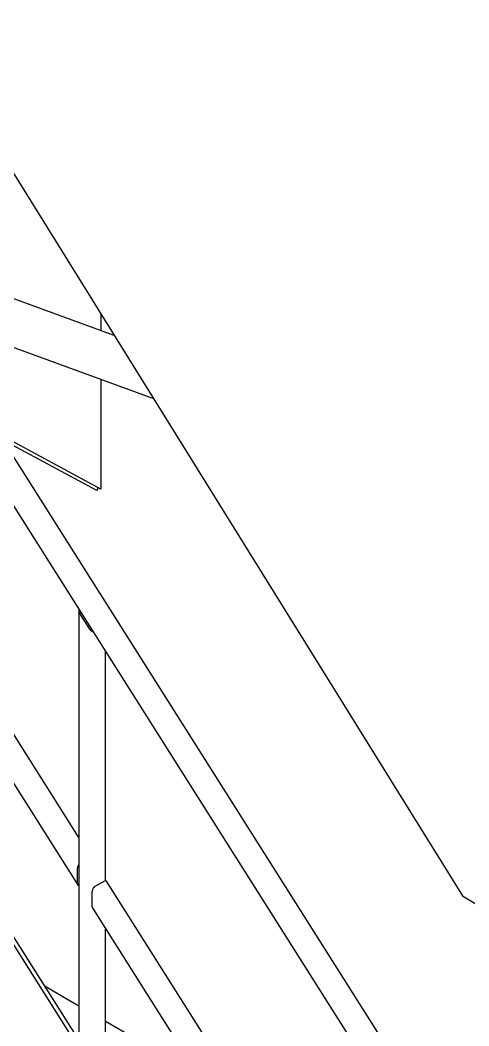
# Model space of a CAD drawing. Header units: millimetres. Extents: x 0 to 55611, y 0 to 32827.
# Drawn here: x 45875 to 46532, y 9602 to 11077 of the extents above; entities that cross this region are included whole.
import ezdxf

# ---------------------------------------------------------------- set-up
doc = ezdxf.new("R2010")
doc.units = ezdxf.units.MM
doc.header["$LTSCALE"] = 10
doc.linetypes.add('SLD-Continua', pattern=[0])
doc.layers.add('CHUTE', color=30, linetype='SLD-Continua')
doc.layers.add('STRUC', color=5, linetype='SLD-Continua')
doc.styles.add('1', font='romans.shx', dxfattribs={"height": 125})
doc.dimstyles.new('50', dxfattribs={"dimscale": 0, "dimtxt": 125, "dimasz": 125, "dimexe": 125, "dimexo": 125, "dimgap": 50, "dimtad": 1, "dimdec": 0, "dimlfac": 49.861111, "dimzin": 1, "dimtxsty": '1', "dimcen": 2.5, "dimclrd": 1, "dimclre": 1, "dimadec": 0, "dimazin": 0, "dimtfac": 1, "dimtdec": 0, "dimtmove": 0, "dimatfit": 3, "dimfxl": 1, "dimtzin": 1, "dimarcsym": 0})

msp = doc.modelspace()

# ---------------------------------------------------------------- linework, layer by layer
at = {"layer": 'CHUTE', "linetype": 'SLD-Continua', "lineweight": 25}
for p, q in [((45475.1, 11479.5), (46522.9, 9792.7)), ((46012.7, 10614), (45674.5, 10737.6)), ((45733.2, 10644.8), (46070.1, 10521.7)), ((45993, 10645.7), (45993, 10621.2)), ((45993, 10549.8), (45993, 10389.1)), ((45993, 10389.1), (45844.3, 10469.1)), ((45986.9, 10386.8), (45849.7, 10460.6)), ((45986.9, 10386.8), (45989.4, 10391.1)), ((46522.9, 9792.7), (46776.8, 9637.1))]:
    msp.add_line(p, q, dxfattribs=at)
at = {"layer": 'STRUC', "linetype": 'SLD-Continua', "lineweight": 25}
for p, q in [((46512.2, 9413.1), (45191.5, 11501.2)), ((45164.2, 11472.1), (46473.3, 9402.3)), ((45960.9, 9878), (45361, 10826.5)), ((45340.7, 10786.3), (45959.5, 9807.9)), ((47664.1, 6876.5), (45230.6, 10724.2)), ((47669.5, 6879.7), (45236, 10727.3)), ((45960.9, 10211), (45960.9, 9586.6)), ((45977, 10183.4), (45962.3, 10206.5)), ((46000, 9815), (46000, 10150.6)), ((45958.9, 9810.5), (45958.9, 9833)), ((45960.6, 9834), (45960.6, 9811.5)), ((45983.9, 9806.2), (45998.6, 9814.6)), ((46473.2, 9068), (46001.4, 9814)), ((45980.5, 9776.5), (45980.5, 9798.9)), ((45981.1, 9773.8), (46471.8, 8997.8)), ((46000, 9519.3), (46000, 9743.9)), ((45960.9, 9630.8), (45911.4, 9659.4)), ((46135.1, 9530.3), (46000, 9608.3))]:
    msp.add_line(p, q, dxfattribs=at)
for centre, major_axis, ratio, start_param, end_param in [((45965.8, 10208.5), (-3.58, 5.37), 0.616084, 0.503025, 1.530615), ((45980.5, 10185.4), (-3.58, 5.37), 0.616084, 1.530615, 2.558206), ((45962.3, 9835), (1.73, 5.56), 0.536091, 0.953247, 2.096964), ((45962.3, 9835), (0.87, 2.78), 0.536091, 1.502462, 2.096964), ((45962.3, 9812.5), (1.73, 5.56), 0.536091, 2.096964, 3.240682), ((45962.3, 9812.5), (0.87, 2.78), 0.536091, 2.096964, 2.713635), ((45998.6, 9809.3), (1.73, 5.56), 0.536091, 5.855228, 6.809353), ((45983.9, 9800.9), (1.73, 5.56), 0.536091, 0.526168, 2.096964), ((45983.9, 9778.5), (1.73, 5.56), 0.536091, 2.096964, 2.713635)]:
    msp.add_ellipse(centre, major_axis=major_axis, ratio=ratio, start_param=start_param, end_param=end_param, dxfattribs=at)

# ---------------------------------------------------------------- leaders
msp.add_leader([(46469.6, 9471.5), (47924.1, 10472.2)], dimstyle='50', override={"dimscale": 1, "dimlfac": 1})

doc.saveas('drawing.dxf')
